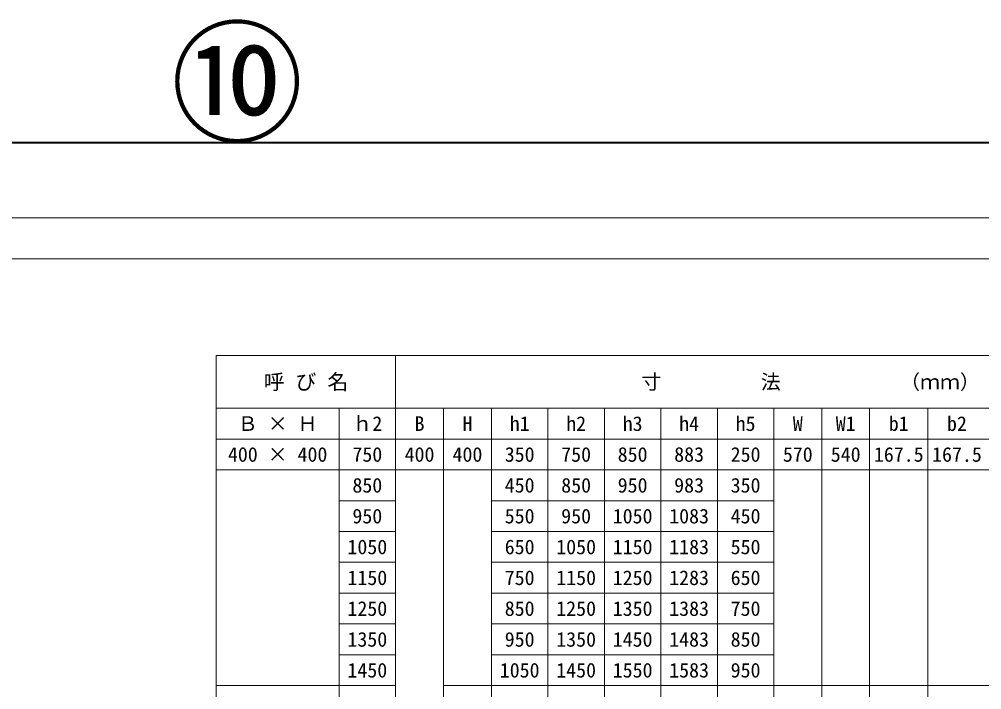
# Model space of a CAD drawing. Units: millimetres at full size; details may follow other scales. Extents: x 50430 to 101606, y 69050 to 91573.
# Drawn here: x 94779 to 97590, y 81193 to 83151 of the extents above; entities that cross this region are included whole.
import ezdxf
from ezdxf.enums import TextEntityAlignment as Align

# ---------------------------------------------------------------- set-up
doc = ezdxf.new("R2010")
doc.units = ezdxf.units.MM
doc.header["$LTSCALE"] = 50
for name, color, linetype, lineweight in [('DEFPOINTS_2', 8, 'Continuous', 13), ('図枠', 7, 'Continuous', 5), ('寸法線', 7, 'Continuous', 13), ('補助線', 8, 'Continuous', 9)]:
    doc.layers.add(name, color=color, linetype=linetype, lineweight=lineweight)
doc.styles.add('ＭＳ ゴシック', font='')
doc.styles.add('ＭＳ Ｐゴシック', font='')
doc.styles.get('ＭＳ ゴシック').set_extended_font_data('MS Gothic')
doc.styles.get('ＭＳ Ｐゴシック').set_extended_font_data('MS PGothic')

msp = doc.modelspace()

# ---------------------------------------------------------------- linework, layer by layer
at = {"layer": 'DEFPOINTS_2', "lineweight": 0}
for p, q in [((95353.89, 81834.84), (95712.91, 81834.84)), ((95877.91, 81834.84), (96157.91, 81834.84)), ((96982.91, 81834.84), (98512.91, 81834.84))]:
    msp.add_line(p, q, dxfattribs=at)
at = {"layer": '図枠', "lineweight": 40}
msp.add_line((91414.99, 82791.08), (99214.99, 82791.08), dxfattribs=at)
at = {"layer": '図枠', "lineweight": 13}
for p, q in [((91714.99, 82571.08), (98080.32, 82571.08)), ((91714.99, 82451.08), (98080.32, 82451.08))]:
    msp.add_line(p, q, dxfattribs=at)
at = {"layer": '寸法線'}
for p, q in [((95353.89, 82168.7), (98932.91, 82168.7)), ((95353.89, 82168.7), (95353.89, 81924.84)), ((95877.91, 82168.7), (95877.91, 81924.84)), ((95353.89, 82014.84), (98932.91, 82014.84)), ((95712.91, 82014.84), (95712.91, 81924.84)), ((96017.91, 82014.84), (96017.91, 81924.84)), ((96157.91, 82014.84), (96157.91, 81924.84)), ((96322.91, 82014.84), (96322.91, 81924.84)), ((96487.91, 82014.84), (96487.91, 81924.84)), ((96652.91, 82014.84), (96652.91, 81924.84)), ((96817.91, 82014.84), (96817.91, 81924.84)), ((96982.91, 82014.84), (96982.91, 81924.84)), ((97122.91, 82014.84), (97122.91, 81924.84)), ((97262.91, 82014.84), (97262.91, 81924.84)), ((97432.91, 82014.84), (97432.91, 81924.84)), ((95353.89, 81924.84), (98932.91, 81924.84)), ((95353.89, 81924.84), (95353.89, 81834.84)), ((95712.91, 81924.84), (95712.91, 81834.84)), ((95877.91, 81924.84), (95877.91, 81834.84)), ((96017.91, 81924.84), (96017.91, 81834.84)), ((96157.91, 81924.84), (96157.91, 81744.84)), ((96322.91, 81924.84), (96322.91, 79224.84)), ((96487.91, 81924.84), (96487.91, 79224.84)), ((96652.91, 81924.84), (96652.91, 79224.84)), ((96817.91, 81924.84), (96817.91, 79224.84)), ((96982.91, 81924.84), (96982.91, 79224.84)), ((97122.91, 81924.84), (97122.91, 79224.84)), ((97262.91, 81924.84), (97262.91, 79224.84)), ((97432.91, 81924.84), (97432.91, 79224.84)), ((95353.89, 81834.84), (95353.89, 81204.84)), ((95712.91, 81834.84), (95877.91, 81834.84)), ((95712.91, 81834.84), (95712.91, 81204.84)), ((95877.91, 81834.84), (95877.91, 79224.84)), ((96017.91, 81834.84), (96017.91, 79224.84)), ((96157.91, 81834.84), (96982.91, 81834.84)), ((95712.91, 81744.84), (95877.91, 81744.84)), ((96157.91, 81744.84), (96817.91, 81744.84)), ((96157.91, 81744.84), (96157.91, 81204.84)), ((96817.91, 81744.84), (96982.91, 81744.84)), ((95712.91, 81654.84), (95877.91, 81654.84)), ((96157.91, 81654.84), (96817.91, 81654.84)), ((96817.91, 81654.84), (96982.91, 81654.84)), ((95712.91, 81564.84), (95877.91, 81564.84)), ((96157.91, 81564.84), (96817.91, 81564.84)), ((96817.91, 81564.84), (96982.91, 81564.84)), ((95712.91, 81474.84), (95877.91, 81474.84)), ((96157.91, 81474.84), (96817.91, 81474.84)), ((96817.91, 81474.84), (96982.91, 81474.84)), ((95712.91, 81384.84), (95877.91, 81384.84)), ((96157.91, 81384.84), (96817.91, 81384.84)), ((96817.91, 81384.84), (96982.91, 81384.84)), ((95712.91, 81294.84), (95877.91, 81294.84)), ((96157.91, 81294.84), (96817.91, 81294.84)), ((96817.91, 81294.84), (96982.91, 81294.84)), ((95353.89, 81204.84), (95712.91, 81204.84)), ((95353.89, 81204.84), (95353.89, 81114.84)), ((95712.91, 81204.84), (95877.91, 81204.84)), ((95712.91, 81204.84), (95712.91, 81114.84)), ((96017.91, 81204.84), (98302.91, 81204.84)), ((96157.91, 81204.84), (96157.91, 81024.84))]:
    msp.add_line(p, q, dxfattribs=at)

# ---------------------------------------------------------------- texts
for s, height, style, p in [('呼  び  名', 44.54, 'ＭＳ Ｐゴシック', (95615.9, 82091.77)), ('寸          法            （ｍｍ）', 42.72, 'ＭＳ ゴシック', (97090.41, 82091.77)), ('ｈ2', 42.72, 'ＭＳ ゴシック', (95795.41, 81969.84)), ('h1', 42.72, 'ＭＳ ゴシック', (96240.41, 81969.84)), ('h2', 42.72, 'ＭＳ ゴシック', (96405.41, 81969.84)), ('h3', 42.72, 'ＭＳ ゴシック', (96570.41, 81969.84)), ('h4', 42.72, 'ＭＳ ゴシック', (96735.41, 81969.84)), ('h5', 42.72, 'ＭＳ ゴシック', (96900.41, 81969.84)), ('b1', 42.72, 'ＭＳ ゴシック', (97347.91, 81969.84)), ('b2', 42.72, 'ＭＳ ゴシック', (97517.91, 81969.84)), ('Ｂ × Ｈ', 42.72, 'ＭＳ ゴシック', (95533.4, 81969.84)), ('B', 42.72, 'ＭＳ ゴシック', (95947.91, 81969.84)), ('H', 42.72, 'ＭＳ ゴシック', (96087.91, 81969.84)), ('W', 42.72, 'ＭＳ ゴシック', (97052.91, 81969.84)), ('W1', 42.72, 'ＭＳ ゴシック', (97192.91, 81969.84)), ('400 × 400', 42.72, 'ＭＳ ゴシック', (95533.4, 81879.84)), ('750', 42.72, 'ＭＳ ゴシック', (95795.41, 81879.84)), ('400', 42.72, 'ＭＳ ゴシック', (95947.91, 81879.84)), ('400', 42.72, 'ＭＳ ゴシック', (96087.91, 81879.84)), ('350', 42.72, 'ＭＳ ゴシック', (96240.41, 81879.84)), ('750', 42.72, 'ＭＳ ゴシック', (96405.41, 81879.84)), ('850', 42.72, 'ＭＳ ゴシック', (96570.41, 81879.84)), ('883', 42.72, 'ＭＳ ゴシック', (96735.41, 81879.84)), ('250', 42.72, 'ＭＳ ゴシック', (96900.41, 81879.84)), ('570', 42.72, 'ＭＳ ゴシック', (97052.91, 81879.84)), ('540', 42.72, 'ＭＳ ゴシック', (97192.91, 81879.84)), ('167.5', 42.72, 'ＭＳ ゴシック', (97347.91, 81879.84)), ('167.5', 42.72, 'ＭＳ ゴシック', (97517.91, 81879.84)), ('850', 42.72, 'ＭＳ ゴシック', (95795.41, 81789.84)), ('450', 42.72, 'ＭＳ ゴシック', (96240.41, 81789.84)), ('850', 42.72, 'ＭＳ ゴシック', (96405.41, 81789.84)), ('950', 42.72, 'ＭＳ ゴシック', (96570.41, 81789.84)), ('983', 42.72, 'ＭＳ ゴシック', (96735.41, 81789.84)), ('350', 42.72, 'ＭＳ ゴシック', (96900.41, 81789.84)), ('950', 42.72, 'ＭＳ ゴシック', (95795.41, 81699.84)), ('550', 42.72, 'ＭＳ ゴシック', (96240.41, 81699.84)), ('950', 42.72, 'ＭＳ ゴシック', (96405.41, 81699.84)), ('1050', 42.72, 'ＭＳ ゴシック', (96570.41, 81699.84)), ('1083', 42.72, 'ＭＳ ゴシック', (96735.41, 81699.84)), ('450', 42.72, 'ＭＳ ゴシック', (96900.41, 81699.84)), ('1050', 42.72, 'ＭＳ ゴシック', (95795.41, 81609.84)), ('650', 42.72, 'ＭＳ ゴシック', (96240.41, 81609.84)), ('1050', 42.72, 'ＭＳ ゴシック', (96405.41, 81609.84)), ('1150', 42.72, 'ＭＳ ゴシック', (96570.41, 81609.84)), ('1183', 42.72, 'ＭＳ ゴシック', (96735.41, 81609.84)), ('550', 42.72, 'ＭＳ ゴシック', (96900.41, 81609.84)), ('1150', 42.72, 'ＭＳ ゴシック', (95795.41, 81519.84)), ('750', 42.72, 'ＭＳ ゴシック', (96240.41, 81519.84)), ('1150', 42.72, 'ＭＳ ゴシック', (96405.41, 81519.84)), ('1250', 42.72, 'ＭＳ ゴシック', (96570.41, 81519.84)), ('1283', 42.72, 'ＭＳ ゴシック', (96735.41, 81519.84)), ('650', 42.72, 'ＭＳ ゴシック', (96900.41, 81519.84)), ('1250', 42.72, 'ＭＳ ゴシック', (95795.41, 81429.84)), ('850', 42.72, 'ＭＳ ゴシック', (96240.41, 81429.84)), ('1250', 42.72, 'ＭＳ ゴシック', (96405.41, 81429.84)), ('1350', 42.72, 'ＭＳ ゴシック', (96570.41, 81429.84)), ('1383', 42.72, 'ＭＳ ゴシック', (96735.41, 81429.84)), ('750', 42.72, 'ＭＳ ゴシック', (96900.41, 81429.84)), ('1350', 42.72, 'ＭＳ ゴシック', (95795.41, 81339.84)), ('950', 42.72, 'ＭＳ ゴシック', (96240.41, 81339.84)), ('1350', 42.72, 'ＭＳ ゴシック', (96405.41, 81339.84)), ('1450', 42.72, 'ＭＳ ゴシック', (96570.41, 81339.84)), ('1483', 42.72, 'ＭＳ ゴシック', (96735.41, 81339.84)), ('850', 42.72, 'ＭＳ ゴシック', (96900.41, 81339.84)), ('1450', 42.72, 'ＭＳ ゴシック', (95795.41, 81249.84)), ('1050', 42.72, 'ＭＳ ゴシック', (96240.41, 81249.84)), ('1450', 42.72, 'ＭＳ ゴシック', (96405.41, 81249.84)), ('1550', 42.72, 'ＭＳ ゴシック', (96570.41, 81249.84)), ('1583', 42.72, 'ＭＳ ゴシック', (96735.41, 81249.84)), ('950', 42.72, 'ＭＳ ゴシック', (96900.41, 81249.84))]:
    msp.add_text(s, height=height, dxfattribs=dict(at, style=style)).set_placement(p, align=Align.MIDDLE_CENTER)
at = {"layer": '補助線', "color": 1, "style": 'ＭＳ ゴシック'}
msp.add_text('⑩', height=284.8, dxfattribs=at).set_placement((95414.99, 82736.46), align=Align.BOTTOM_CENTER)

doc.saveas('drawing.dxf')
